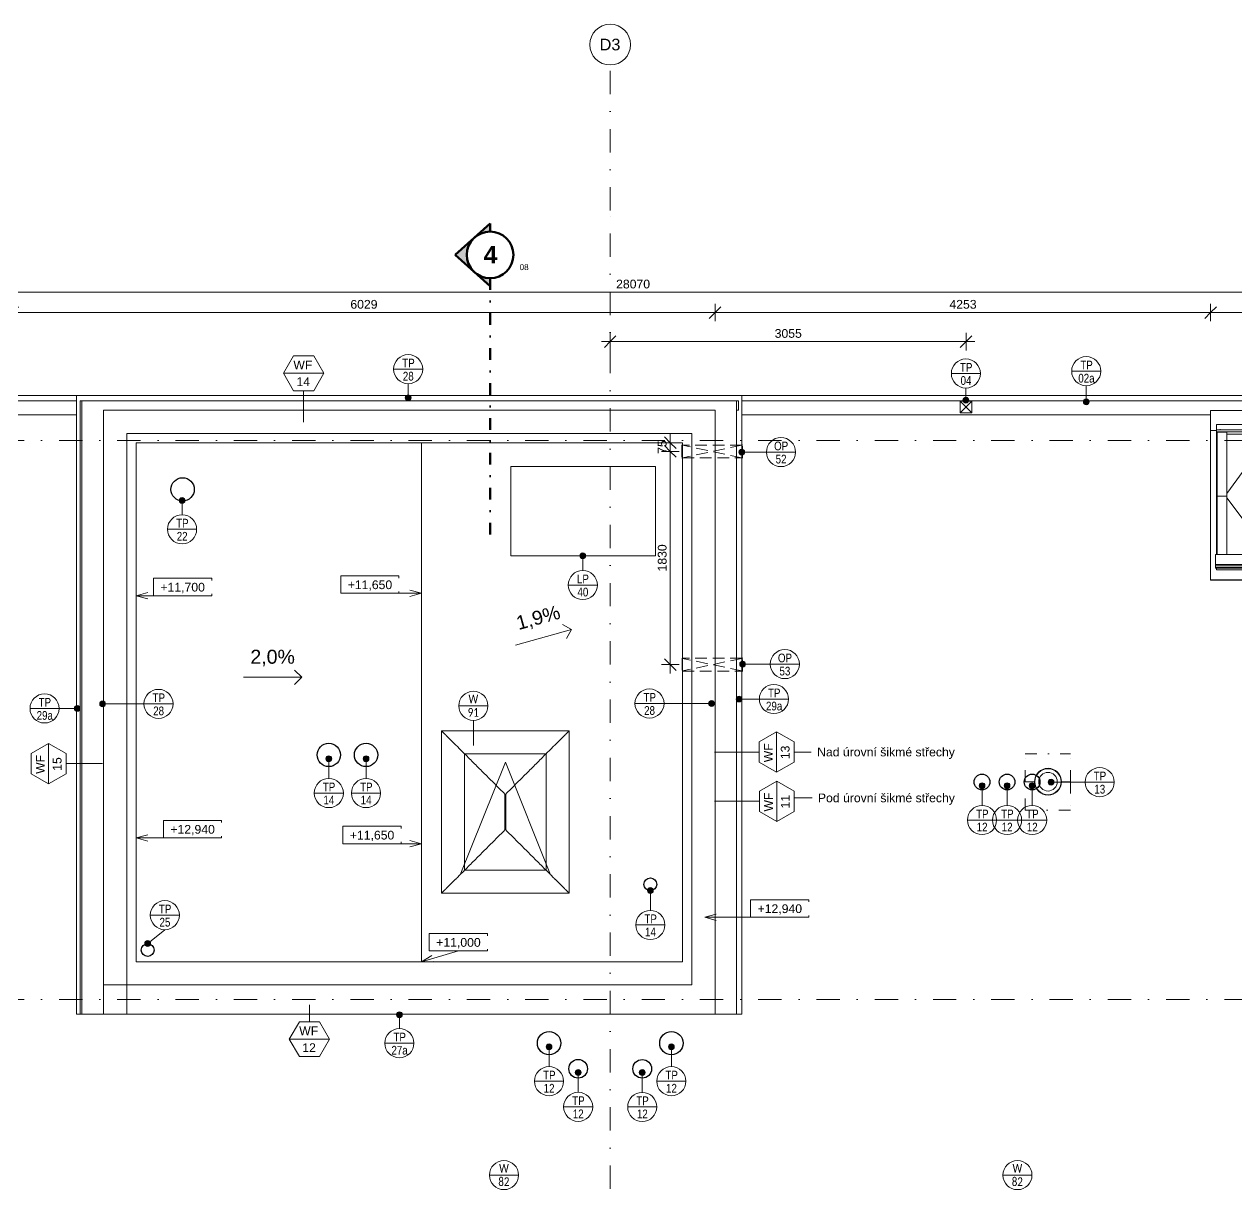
# Model space of a CAD drawing. Header units: millimetres. Extents: x -8084 to 32272, y -1655 to 72403.
# Drawn here: x 3219 to 13618, y 62397 to 72403 of the extents above; entities that cross this region are included whole.
import ezdxf

# ---------------------------------------------------------------- set-up
doc = ezdxf.new("R2010")
doc.units = ezdxf.units.MM
for name, pattern in [('HA_Dash_3mm-S1mm', [150, 100, -50]), ('HA_DashDot_10mm-S3mm', [500, 200, -150, 0, -150]), ('HA_DashDot_6mm-S2mm', [300, 100, -100, 0, -100])]:
    doc.linetypes.add(name, pattern=pattern)
for name, color, linetype, lineweight in [('A-____-____-DIMS', 9, 'Continuous', 5), ('A-____-____-DIMS-50', 9, 'Continuous', 5), ('A-DETL-____-CNTR', 9, 'HA_DashDot_6mm-S2mm', 9), ('A-DETL-____-OTLN', 9, 'Continuous', 25), ('A-GENM-____-HDLN', 9, 'HA_Dash_3mm-S1mm', 9), ('A-GENM-____-IDEN', 9, 'Continuous', 9), ('A-GENM-____-MCUT', 9, 'HA_Dash_3mm-S1mm', 25), ('A-GENM-____-OTLN', 9, 'Continuous', 9), ('A-GLAZ-____-IDEN', 9, 'Continuous', 9), ('A-GLAZ-____-OTLN', 9, 'Continuous', 5), ('A-ROOF-____-OTLN', 9, 'Continuous', 9), ('A-WALL-____-IDEN', 9, 'Continuous', 9), ('A-WALL-____-OTLN', 9, 'Continuous', 9), ('G-____-____-DIMS', 9, 'Continuous', 5), ('G-____-____-SYMB', 9, 'Continuous', 5), ('G-____-____-TEXT', 9, 'Continuous', 5), ('I-WALL-____-OTLN', 9, 'Continuous', 9), ('M-HVAC-DUCT-OTLN', 9, 'Continuous', 9), ('S-GRID-____-IDEN', 9, 'Continuous', 9), ('S-GRID-____-OTLN', 9, 'Continuous', 5)]:
    doc.layers.add(name, color=color, linetype=linetype, lineweight=lineweight)
doc.styles.add('Arial', font='arial.ttf', dxfattribs={"height": 100})
doc.styles.add('Arial_1', font='arial.ttf', dxfattribs={"height": 75})
doc.styles.add('Arial_2', font='arial.ttf', dxfattribs={"width": 0.8, "height": 75})
doc.styles.add('Arial_3', font='arial.ttf', dxfattribs={"height": 50})
doc.styles.add('Arial_4', font='arial.ttf', dxfattribs={"height": 120})
doc.styles.add('Arial_5', font='arial.ttf', dxfattribs={"height": 1.5})
doc.styles.add('Arial_B', font='arialbd.ttf', dxfattribs={"height": 150})
doc.styles.add('Calibri', font='calibri.ttf', dxfattribs={"width": 0.8, "height": 75})
doc.dimstyles.new('Inner_Dimensions', dxfattribs={"dimscale": 304.8, "dimtxt": 76.519455, "dimasz": 0.328084, "dimexe": 0.246063, "dimexo": 0.0625, "dimgap": 0.032808, "dimtad": 1, "dimdec": 0, "dimzin": 0, "dimdsep": 46, "dimtxsty": 'Arial_1', "dimblk1": 'OBLIQUE', "dimblk2": 'OBLIQUE', "dimsah": 1, "dimcen": 0.09, "dimdle": 0.246063, "dimazin": 0, "dimtfac": 1, "dimtdec": 4, "dimtix": 1, "dimtmove": 0, "dimatfit": 3, "dimfxl": 0.246063, "dimfxlon": 1, "dimtvp": 1, "dimtolj": 1, "dimtzin": 0, "dimlwd": 9, "dimlwe": 9, "dimarcsym": 2})
doc.dimstyles.new('Inner_Dimensions_1', dxfattribs={"dimscale": 304.8, "dimtxt": 76.519455, "dimasz": 0.328084, "dimexe": 0.246063, "dimexo": 0.0625, "dimgap": 0.032808, "dimtad": 1, "dimdec": 0, "dimzin": 0, "dimdsep": 46, "dimtxsty": 'Arial_1', "dimblk1": 'OBLIQUE', "dimblk2": 'OBLIQUE', "dimsah": 1, "dimcen": 0.09, "dimdle": 0.246063, "dimazin": 0, "dimtfac": 1, "dimtdec": 4, "dimtix": 1, "dimtmove": 2, "dimatfit": 3, "dimfxl": 0.246063, "dimfxlon": 1, "dimtvp": 1, "dimtolj": 1, "dimtzin": 0, "dimlwd": 9, "dimlwe": 9, "dimarcsym": 2})

# ---------------------------------------------------------------- blocks, each defined once
blk = doc.blocks.new('Roof-Windows_VELUX_CXP_ISD-1 - CXP size 900x1200 _090120_-1750642-DPS_STŘECHA-D')
at = {"layer": 'A-GLAZ-____-OTLN'}
for p, q in [((-697, 547), (697, 547)), ((-697, -547), (-697, 547)), ((-669, 519), (-697, 547)), ((669, 519), (697, 547)), ((697, 547), (697, -547)), ((-577, 427), (-654, 504)), ((577, 427), (654, 504)), ((-540, 390), (-564, 414)), ((-500, 350), (-500, -350)), ((442, 350), (-500, 350)), ((-500, 350), (-500, -350)), ((442, 350), (-500, 350)), ((538, 388), (-429, 0)), ((500, 350), (443, 350)), ((500, 350), (443, 350)), ((500, -350), (500, 350)), ((500, -350), (500, 350)), ((540, 390), (564, 414)), ((-153, -3), (-153, 3)), ((-153, 3), (153, 3)), ((153, 3), (153, -3)), ((-429, 0), (538, -388)), ((153, -3), (-153, -3)), ((-564, -414), (-540, -390)), ((-500, -350), (442, -350)), ((-500, -350), (442, -350)), ((443, -350), (500, -350)), ((443, -350), (500, -350)), ((540, -390), (564, -414)), ((-697, -547), (-669, -519)), ((-654, -504), (-577, -427)), ((577, -427), (654, -504)), ((669, -519), (697, -547)), ((697, -547), (-697, -547))]:
    blk.add_line(p, q, dxfattribs=at)
for points, knots in [([(-654, 504), (-656, 506), (-658, 508), (-661, 511), (-663, 513), (-665, 514), (-666, 516), (-668, 518), (-669, 519), (-669, 519)], [0, 0, 0, 0, 0.25, 0.375, 0.5, 0.5625, 0.625, 0.75, 1, 1, 1, 1]), ([(654, 504), (656, 506), (658, 508), (661, 511), (663, 513), (664, 514), (666, 516), (668, 518), (669, 519), (669, 519)], [0, 0, 0, 0, 0.25, 0.375, 0.5, 0.5625, 0.625, 0.75, 1, 1, 1, 1]), ([(500, 350), (505, 355), (515, 366), (528, 378), (535, 385), (538, 388)], [0, 0, 0, 0, 0.3333333, 0.6666667, 0.9231467, 0.9231467, 0.9231467, 0.9231467]), ([(500, -350), (505, -355), (516, -365), (528, -378), (535, -385), (538, -388)], [0, 0, 0, 0, 0.3333333, 0.6666667, 0.9231467, 0.9231467, 0.9231467, 0.9231467]), ([(-669, -519), (-669, -519), (-668, -518), (-665, -515), (-664, -514), (-663, -512), (-661, -511), (-658, -508), (-656, -506), (-654, -504)], [-1, -1, -1, -1, -0.75, -0.625, -0.5, -0.4375, -0.375, -0.25, 0, 0, 0, 0]), ([(654, -504), (656, -506), (658, -508), (661, -511), (663, -513), (664, -514), (666, -516), (668, -518), (669, -519), (669, -519)], [0, 0, 0, 0, 0.25, 0.375, 0.5, 0.5625, 0.625, 0.75, 1, 1, 1, 1])]:
    blk.add_open_spline(points, degree=3, knots=knots, dxfattribs=at)
for points in [[(-564, 414), (-565, 415), (-567, 417), (-570, 420), (-573, 423), (-576, 426), (-577, 427)], [(564, 414), (565, 415), (567, 417), (570, 420), (573, 423), (576, 426), (577, 427)], [(-500, 350), (-505, 355), (-516, 365), (-529, 379), (-537, 387), (-540, 390)], [(-153, 3), (-182, 32), (-242, 92), (-329, 179), (-415, 265), (-472, 322), (-500, 350)], [(153, 3), (182, 32), (242, 92), (329, 179), (415, 265), (472, 322), (500, 350)], [(538, 388), (539, 389), (540, 390), (540, 390)], [(-500, -350), (-472, -322), (-415, -265), (-329, -179), (-242, -92), (-182, -32), (-153, -3)], [(153, -3), (182, -32), (242, -92), (329, -179), (415, -265), (472, -322), (500, -350)], [(-577, -427), (-576, -426), (-573, -423), (-570, -420), (-567, -417), (-565, -415), (-564, -414)], [(-540, -390), (-537, -387), (-529, -379), (-515, -366), (-505, -355), (-500, -350)], [(538, -388), (539, -389), (540, -390), (540, -390)], [(564, -414), (565, -415), (567, -417), (570, -420), (573, -423), (576, -426), (577, -427)]]:
    blk.add_open_spline(points, degree=3, dxfattribs=at)
blk = doc.blocks.new('KOMIN OBJEKT D - KOMIN OBJEKT D-1642300-DPS_STŘECHA-D')
at = {"layer": 'A-GENM-____-OTLN'}
for radius, start, end in [(115, 0, 180), (112, 0, 180), (80, 0, 180), (115, 180, 0), (112, 180, 0), (80, 180, 0)]:
    blk.add_arc((12006, 65900), radius, start, end, dxfattribs=at)
blk = doc.blocks.new('Roof-Windows_VELUX_GLL_1061 - PK08-1755341-DPS_STŘECHA-D')
at = {"layer": 'A-GLAZ-____-OTLN'}
for p, q in [((17776, 69087), (17776, 68916)), ((18818, 69087), (17776, 69087)), ((18818, 68916), (18818, 69087)), ((18768, 68966), (17826, 68966)), ((17826, 68965), (17826, 68966)), ((17826, 68927), (17826, 68965)), ((18768, 68966), (18768, 68965)), ((18768, 68965), (18768, 68927)), ((17776, 68916), (17776, 67632)), ((17826, 68916), (17776, 68916)), ((17776, 68916), (17826, 68916)), ((17826, 68920), (17826, 68927)), ((17826, 68905), (17826, 68920)), ((17826, 68920), (18768, 68920)), ((17826, 68897), (17826, 68905)), ((17826, 68905), (18768, 68905)), ((17826, 68883), (17826, 68897)), ((17826, 68883), (17833, 68883)), ((17826, 67851), (17826, 68883)), ((17833, 68902), (17916, 68902)), ((17833, 68351), (17833, 68902)), ((17859, 68920), (17859, 68927)), ((17916, 68351), (17916, 68902)), ((17916, 68883), (18679, 68883)), ((18286, 68883), (17916, 68375)), ((18309, 68883), (18679, 68375)), ((18679, 68902), (18762, 68902)), ((18679, 68902), (18679, 68351)), ((18735, 68920), (18735, 68927)), ((18762, 68902), (18762, 68351)), ((18762, 68883), (18768, 68883)), ((18768, 68920), (18768, 68927)), ((18768, 68920), (18768, 68905)), ((18818, 68916), (18768, 68916)), ((18768, 68916), (18818, 68916)), ((18768, 68905), (18768, 68897)), ((18768, 68897), (18768, 68883)), ((18768, 67851), (18768, 68883)), ((18818, 67632), (18818, 68916)), ((17916, 68351), (17833, 68351)), ((17833, 68351), (17916, 68351)), ((17833, 68351), (17833, 67851)), ((17916, 67851), (17916, 68351)), ((17916, 68337), (18279, 67851)), ((18679, 68337), (18315, 67851)), ((18762, 68351), (18679, 68351)), ((18679, 68351), (18762, 68351)), ((18679, 68351), (18679, 67851)), ((18762, 67851), (18762, 68351)), ((17818, 67851), (18776, 67851)), ((17818, 67851), (17818, 67765)), ((18776, 67765), (18776, 67851)), ((17818, 67765), (18776, 67765)), ((17818, 67752), (17818, 67765)), ((17818, 67740), (17818, 67752)), ((17818, 67752), (18776, 67752)), ((17818, 67733), (17818, 67740)), ((17818, 67740), (18776, 67740)), ((17818, 67733), (18776, 67733)), ((17826, 67718), (17826, 67733)), ((18768, 67718), (17826, 67718)), ((18768, 67733), (18768, 67718)), ((18776, 67765), (18776, 67752)), ((18776, 67752), (18776, 67740)), ((18776, 67740), (18776, 67733)), ((17776, 67632), (18818, 67632)), ((17776, 67629), (17776, 67632)), ((18818, 67629), (17776, 67629)), ((18818, 67629), (18818, 67632))]:
    blk.add_line(p, q, dxfattribs=at)
blk = doc.blocks.new('HA_GM_Generic Box - VRV Jednotka-1758930-DPS_STŘECHA-D')
at = {"layer": 'A-GENM-____-OTLN'}
for p, q in [((0, 0), (0, -765)), ((1240, 0), (0, 0)), ((1240, -765), (1240, 0)), ((0, -765), (1240, -765))]:
    blk.add_line(p, q, dxfattribs=at)
blk = doc.blocks.new('HA_GM_Opening_Circle_WallBased - Default-2009216-DPS_STŘECHA-D')
at = {"layer": 'A-GENM-____-HDLN'}
for p, q in [((70, 470), (70, -40)), ((179, 470), (71, -40)), ((71, 470), (179, -40)), ((180, -40), (180, 470))]:
    blk.add_line(p, q, dxfattribs=at)
at = {"layer": 'A-GENM-____-MCUT'}
for p, q in [((180, 475), (70, 475)), ((70, 475), (70, 470)), ((70, 475), (71, 470)), ((180, 475), (179, 470)), ((180, 470), (180, 475)), ((70, -40), (70, -43)), ((71, -40), (70, -43)), ((70, -43), (180, -43)), ((179, -40), (180, -43)), ((180, -43), (180, -40))]:
    blk.add_line(p, q, dxfattribs=at)
blk = doc.blocks.new('HA_GM_Opening_Circle_WallBased - Default-2009170-DPS_STŘECHA-D')
at = {"layer": 'A-GENM-____-HDLN'}
for p, q in [((70, 470), (70, -40)), ((179, 470), (71, -40)), ((71, 470), (179, -40)), ((180, -40), (180, 470))]:
    blk.add_line(p, q, dxfattribs=at)
at = {"layer": 'A-GENM-____-MCUT'}
for p, q in [((180, 474), (70, 474)), ((70, 474), (70, 470)), ((70, 474), (71, 470)), ((180, 474), (179, 470)), ((180, 470), (180, 474)), ((70, -40), (70, -46)), ((71, -40), (70, -46)), ((70, -46), (180, -46)), ((179, -40), (180, -46)), ((180, -46), (180, -40))]:
    blk.add_line(p, q, dxfattribs=at)
blk = doc.blocks.new('Grid - Radius 3_5mm-353793-DPS_STŘECHA-D')
at = {"layer": 'S-GRID-____-IDEN'}
blk.add_circle((0, 0), 3.5, dxfattribs=at)
blk = doc.blocks.new('HA_TAG_WD - Type Mark-1512533-DPS_STŘECHA-D')
at = {"layer": 'A-GLAZ-____-IDEN'}
blk.add_line((-2.5, 0), (2.5, 0), dxfattribs=at)
blk.add_circle((0, 0), 2.5, dxfattribs=at)
blk = doc.blocks.new('DIMBLOCK7-DPS_STŘECHA-D')
at = {"layer": 'A-____-____-DIMS-50', "lineweight": 9}
for p, q in [((3119, 70003), (3119, 69853)), ((3119, 69928), (3119, 70003)), ((9148, 69853), (9148, 70003)), ((3119, 69928), (3069, 69878)), ((3119, 69928), (3169, 69978)), ((3119, 69928), (9148, 69928)), ((9148, 69928), (9098, 69878)), ((9148, 69928), (9198, 69978)), ((9148, 69928), (9148, 69853))]:
    blk.add_line(p, q, dxfattribs=at)
at = {"layer": 'A-____-____-DIMS-50', "color": 0, "lineweight": 9, "insert": (6018, 70036), "char_height": 75, "width": 276.88, "attachment_point": 1, "line_spacing_factor": 0.941778, "style": 'Arial_1'}
blk.add_mtext('6029', dxfattribs=at)
blk = doc.blocks.new('_Oblique')
at = {"color": 0, "linetype": 'ByBlock', "lineweight": -2}
blk.add_line((-0.5, -0.5), (0.5, 0.5), dxfattribs=at)
blk = doc.blocks.new('DIMBLOCK8-DPS_STŘECHA-D')
at = {"layer": 'A-____-____-DIMS-50', "lineweight": 9}
for p, q in [((9148, 69853), (9148, 70003)), ((13401, 70003), (13401, 69853)), ((13401, 69928), (13401, 70003)), ((9148, 69928), (9098, 69878)), ((9148, 69928), (9198, 69978)), ((9148, 69928), (13401, 69928)), ((9148, 69928), (9148, 69853)), ((13401, 69928), (13351, 69878)), ((13401, 69928), (13451, 69978))]:
    blk.add_line(p, q, dxfattribs=at)
at = {"layer": 'A-____-____-DIMS-50', "color": 0, "lineweight": 9, "insert": (11160, 70036), "char_height": 75, "width": 276.88, "attachment_point": 1, "line_spacing_factor": 0.941778, "style": 'Arial_1'}
blk.add_mtext('4253', dxfattribs=at)
blk = doc.blocks.new('DIMBLOCK9-DPS_STŘECHA-D')
at = {"layer": 'A-____-____-DIMS-50', "lineweight": 9}
for p, q in [((13401, 70003), (13401, 69853)), ((13401, 69928), (13401, 70003)), ((14443, 70003), (14443, 69853)), ((14443, 69928), (14443, 70003)), ((13401, 69928), (13351, 69878)), ((13401, 69928), (13451, 69978)), ((13401, 69928), (14443, 69928)), ((14443, 69928), (14393, 69878)), ((14443, 69928), (14493, 69978))]:
    blk.add_line(p, q, dxfattribs=at)
at = {"layer": 'A-____-____-DIMS-50', "color": 0, "lineweight": 9, "insert": (13807, 70036), "char_height": 75, "width": 276.88, "attachment_point": 1, "line_spacing_factor": 0.941778, "style": 'Arial_1'}
blk.add_mtext('1042', dxfattribs=at)
blk = doc.blocks.new('HA_TAG_GM_Products - Generic-588599-DPS_STŘECHA-D')
at = {"layer": 'A-GENM-____-IDEN'}
blk.add_line((-2.5, 0), (2.5, 0), dxfattribs=at)
blk.add_circle((0, 0), 2.5, dxfattribs=at)
blk = doc.blocks.new('Section - With Sheet Number-366786-DPS_STŘECHA-D')
at = {"layer": 'G-____-____-SYMB'}
h = blk.add_hatch(color=256, dxfattribs=at)
edge = h.paths.add_edge_path()
edge.add_line((1.37, 0), (0, 0))
edge.add_arc((-4, 0), 4, 0, 180)
edge.add_line((-8, 0), (-9.37, 0))
edge.add_line((-9.37, 0), (-4, 6))
edge.add_line((-4, 6), (1.37, 0))
at = {"layer": 'G-____-____-SYMB', "lineweight": 100}
for p, q in [((-4, 6), (-9.37, 0)), ((1.37, 0), (-4, 6)), ((-9.37, 0), (-8, 0)), ((0, 0), (1.37, 0))]:
    blk.add_line(p, q, dxfattribs=at)
blk.add_circle((-4, 0), 4, dxfattribs=at)
blk.add_arc((-4, 0), 4, 0, 180, dxfattribs=at)
blk = doc.blocks.new('DIMBLOCK61-DPS_STŘECHA-D')
at = {"layer": 'A-____-____-DIMS-50', "lineweight": 9}
for p, q in [((-5862, 70102), (22358, 70102)), ((-5787, 70102), (-5837, 70052)), ((-5787, 70027), (-5787, 70177)), ((-5787, 70102), (-5737, 70152)), ((-5787, 70102), (-5787, 70027)), ((22283, 70102), (22233, 70052)), ((22283, 70027), (22283, 70177)), ((22283, 70102), (22333, 70152)), ((22283, 70102), (22283, 70027))]:
    blk.add_line(p, q, dxfattribs=at)
at = {"layer": 'A-____-____-DIMS-50', "color": 0, "lineweight": 9, "insert": (8299, 70210), "char_height": 75, "width": 346.1, "attachment_point": 1, "line_spacing_factor": 0.941778, "style": 'Arial_1'}
blk.add_mtext('28070', dxfattribs=at)
blk = doc.blocks.new('Spot Elevations - Generic-448778-DPS_STŘECHA-D')
at = {"layer": 'G-____-____-DIMS', "lineweight": 9}
for p, q in [((-5, 0), (-5, 3)), ((-5, 3), (5, 3)), ((5, 3), (5, 0)), ((5, 0), (-5, 0))]:
    blk.add_line(p, q, dxfattribs=at)
blk = doc.blocks.new('HA_TAG_WA_Partitions - Wall Finish_Exterior-1987716-DPS_STŘECHA-D')
at = {"layer": 'A-WALL-____-IDEN'}
for p, q in [((-1.73, 3), (-3.46, 0)), ((1.73, 3), (-1.73, 3)), ((3.46, 0), (1.73, 3)), ((-3.46, 0), (3.46, 0)), ((-3.46, 0), (-1.73, -3)), ((1.73, -3), (3.46, 0)), ((-1.73, -3), (1.73, -3))]:
    blk.add_line(p, q, dxfattribs=at)
at = {"layer": 'A-WALL-____-IDEN', "lineweight": 5, "insert": (-1.76, 2.18), "char_height": 1.5, "width": 4.1688, "attachment_point": 1, "style": 'Arial_5'}
blk.add_mtext('WF', dxfattribs=at)
blk = doc.blocks.new('DIMBLOCK64-DPS_STŘECHA-D')
at = {"layer": 'A-____-____-DIMS-50', "lineweight": 9}
for p, q in [((8173, 69678), (11378, 69678)), ((8248, 69678), (8198, 69628)), ((8248, 69753), (8248, 69603)), ((8248, 69678), (8248, 69753)), ((8248, 69678), (8298, 69728)), ((11303, 69678), (11253, 69628)), ((11303, 69603), (11303, 69753)), ((11303, 69678), (11353, 69728)), ((11303, 69678), (11303, 69603))]:
    blk.add_line(p, q, dxfattribs=at)
at = {"layer": 'A-____-____-DIMS-50', "color": 0, "lineweight": 9, "insert": (9660, 69786), "char_height": 75, "width": 276.88, "attachment_point": 1, "line_spacing_factor": 0.941778, "style": 'Arial_1'}
blk.add_mtext('3055', dxfattribs=at)
blk = doc.blocks.new('DIMBLOCK68-DPS_STŘECHA-D')
at = {"layer": 'A-____-____-DIMS-50', "lineweight": 9}
for p, q in [((8764, 68810), (8714, 68860)), ((8764, 68885), (8764, 68735)), ((8839, 68810), (8689, 68810)), ((8764, 68735), (8714, 68785)), ((8764, 68810), (8814, 68760)), ((8764, 68810), (8839, 68810)), ((8839, 68735), (8689, 68735)), ((8764, 68735), (8814, 68685)), ((8764, 68735), (8839, 68735))]:
    blk.add_line(p, q, dxfattribs=at)
at = {"layer": 'A-____-____-DIMS-50', "color": 0, "lineweight": 9, "insert": (8657, 68715), "char_height": 75, "width": 138.44, "attachment_point": 1, "rotation": 90, "line_spacing_factor": 0.941778, "style": 'Arial_1'}
blk.add_mtext('75', dxfattribs=at)
blk = doc.blocks.new('DIMBLOCK69-DPS_STŘECHA-D')
at = {"layer": 'A-____-____-DIMS-50', "lineweight": 9}
for p, q in [((8764, 68735), (8714, 68785)), ((8839, 68735), (8689, 68735)), ((8764, 68735), (8764, 66830)), ((8764, 68735), (8814, 68685)), ((8764, 68735), (8839, 68735)), ((8839, 66905), (8689, 66905)), ((8764, 66905), (8714, 66955)), ((8764, 66905), (8814, 66855)), ((8764, 66905), (8839, 66905))]:
    blk.add_line(p, q, dxfattribs=at)
at = {"layer": 'A-____-____-DIMS-50', "color": 0, "lineweight": 9, "insert": (8657, 67705), "char_height": 75, "width": 276.88, "attachment_point": 1, "rotation": 90, "line_spacing_factor": 0.941778, "style": 'Arial_1'}
blk.add_mtext('1830', dxfattribs=at)

msp = doc.modelspace()

# ---------------------------------------------------------------- hatches: boundary and pattern name
at = {"layer": 'A-GENM-____-IDEN'}
h = msp.add_hatch(color=256, dxfattribs=at)
edge = h.paths.add_edge_path()
edge.add_arc((6514.4, 69196.8), 25, 0, 360)
h = msp.add_hatch(color=256, dxfattribs=at)
edge = h.paths.add_edge_path()
edge.add_arc((11301.4, 69175.4), 25, 0, 360)
h = msp.add_hatch(color=256, dxfattribs=at)
edge = h.paths.add_edge_path()
edge.add_arc((12334.3, 69161.4), 25, 0, 360)
h = msp.add_hatch(color=256, dxfattribs=at)
edge = h.paths.add_edge_path()
edge.add_arc((9377.2, 68729.9), 25, 0, 360)
h = msp.add_hatch(color=256, dxfattribs=at)
edge = h.paths.add_edge_path()
edge.add_arc((4573.6, 68313.6), 25, 0, 360)
h = msp.add_hatch(color=256, dxfattribs=at)
edge = h.paths.add_edge_path()
edge.add_arc((8013, 67839.9), 25, 0, 360)
h = msp.add_hatch(color=256, dxfattribs=at)
edge = h.paths.add_edge_path()
edge.add_arc((9385.1, 66909.9), 25, 0, 360)
h = msp.add_hatch(color=256, dxfattribs=at)
edge = h.paths.add_edge_path()
edge.add_arc((3673.6, 66529.3), 25, 0, 360)
h = msp.add_hatch(color=256, dxfattribs=at)
edge = h.paths.add_edge_path()
edge.add_arc((3891.5, 66567.9), 25, 0, 360)
h = msp.add_hatch(color=256, dxfattribs=at)
edge = h.paths.add_edge_path()
edge.add_arc((9118.1, 66571.5), 25, 0, 360)
h = msp.add_hatch(color=256, dxfattribs=at)
edge = h.paths.add_edge_path()
edge.add_arc((9354.7, 66609.7), 25, 0, 360)
h = msp.add_hatch(color=256, dxfattribs=at)
edge = h.paths.add_edge_path()
edge.add_arc((5832.7, 66097.6), 25, 0, 360)
h = msp.add_hatch(color=256, dxfattribs=at)
edge = h.paths.add_edge_path()
edge.add_arc((6152.7, 66097.6), 25, 0, 360)
h = msp.add_hatch(color=256, dxfattribs=at)
edge = h.paths.add_edge_path()
edge.add_arc((11439.8, 65865.9), 25, 0, 360)
h = msp.add_hatch(color=256, dxfattribs=at)
edge = h.paths.add_edge_path()
edge.add_arc((11654.8, 65865.9), 25, 0, 360)
h = msp.add_hatch(color=256, dxfattribs=at)
edge = h.paths.add_edge_path()
edge.add_arc((11869.8, 65865.9), 25, 0, 360)
h = msp.add_hatch(color=256, dxfattribs=at)
edge = h.paths.add_edge_path()
edge.add_arc((12032.1, 65896.4), 25, 0, 360)
h = msp.add_hatch(color=256, dxfattribs=at)
edge = h.paths.add_edge_path()
edge.add_arc((8593, 64965.4), 25, 0, 360)
h = msp.add_hatch(color=256, dxfattribs=at)
edge = h.paths.add_edge_path()
edge.add_arc((4278.3, 64511.2), 25, 0, 360)
h = msp.add_hatch(color=256, dxfattribs=at)
edge = h.paths.add_edge_path()
edge.add_arc((6438.9, 63899.8), 25, 0, 360)
h = msp.add_hatch(color=256, dxfattribs=at)
edge = h.paths.add_edge_path()
edge.add_arc((7723.2, 63623.8), 25, 0, 360)
h = msp.add_hatch(color=256, dxfattribs=at)
edge = h.paths.add_edge_path()
edge.add_arc((8773.2, 63623.8), 25, 0, 360)
h = msp.add_hatch(color=256, dxfattribs=at)
edge = h.paths.add_edge_path()
edge.add_arc((7973.2, 63403.8), 25, 0, 360)
h = msp.add_hatch(color=256, dxfattribs=at)
edge = h.paths.add_edge_path()
edge.add_arc((8523.2, 63403), 25, 0, 360)

# ---------------------------------------------------------------- linework, layer by layer
at = {"layer": 'A-DETL-____-CNTR'}
for p, q in [((11810.7, 65899.9), (11810.7, 66139.9)), ((11810.7, 66139.9), (12198.2, 66139.9)), ((12198.2, 65899.9), (12198.2, 66139.9)), ((11890.7, 65899.9), (11810.7, 65899.9)), ((11810.7, 65654.9), (11810.7, 65899.9)), ((12118.2, 65899.9), (12198.2, 65899.9)), ((12198.2, 65899.9), (12198.2, 65654.9)), ((12198.2, 65654.9), (11810.7, 65654.9))]:
    msp.add_line(p, q, dxfattribs=at)
at = {"layer": 'A-DETL-____-OTLN'}
for centre, radius in [((4578.3, 68409.9), 100), ((5832.7, 66129.5), 100), ((6152.7, 66129.5), 100), ((11439.8, 65897.8), 67.5), ((11654.8, 65897.8), 67.5), ((11869.8, 65897.8), 67.5), ((8593.2, 65018.9), 55), ((4278.3, 64454.9), 55), ((7723.2, 63655.7), 100), ((8773.2, 63655.7), 100), ((7973.2, 63435.7), 80), ((8523.2, 63434.9), 80)]:
    msp.add_circle(centre, radius, dxfattribs=at)
at = {"layer": 'A-GENM-____-IDEN'}
for p, q in [((6514.4, 69196.8), (6514.4, 69316.6)), ((11301.4, 69175.4), (11301.4, 69279.6)), ((12334.3, 69161.4), (12334.3, 69299.5)), ((9377.2, 68729.9), (9589, 68729.9)), ((4573.6, 68313.6), (4573.6, 68191.9)), ((8013, 67839.9), (8013, 67713.3)), ((9385.1, 66909.9), (9622, 66909.9)), ((3891.5, 66567.9), (4246.4, 66567.9)), ((9118.1, 66571.5), (8710.2, 66571.5)), ((9354.7, 66609.7), (9528.5, 66609.7)), ((3673.6, 66529.3), (3518.3, 66529.3)), ((5832.7, 66097.6), (5832.7, 65927.5)), ((6152.7, 66097.6), (6152.7, 65927.5)), ((11439.8, 65865.9), (11439.8, 65695.8)), ((11654.8, 65865.9), (11654.8, 65695.8)), ((11869.8, 65865.9), (11869.8, 65695.8)), ((12032.1, 65896.4), (12324.5, 65896.4)), ((8593, 64965.4), (8593, 64795.3)), ((4278.3, 64511.2), (4425.6, 64629.2)), ((6438.9, 63899.8), (6438.9, 63780)), ((7723.2, 63623.8), (7723.2, 63453.7)), ((8773.2, 63623.8), (8773.2, 63453.7)), ((7973.2, 63403.8), (7973.2, 63233.7)), ((8523.2, 63403), (8523.2, 63232.9))]:
    msp.add_line(p, q, dxfattribs=at)
for centre in [(6514.4, 69196.8), (11301.4, 69175.4), (12334.3, 69161.4), (9377.2, 68729.9), (4573.6, 68313.6), (8013, 67839.9), (9385.1, 66909.9), (3673.6, 66529.3), (3891.5, 66567.9), (9118.1, 66571.5), (9354.7, 66609.7), (5832.7, 66097.6), (6152.7, 66097.6), (11439.8, 65865.9), (11654.8, 65865.9), (11869.8, 65865.9), (12032.1, 65896.4), (8593, 64965.4), (4278.3, 64511.2), (6438.9, 63899.8), (7723.2, 63623.8), (8773.2, 63623.8), (7973.2, 63403.8), (8523.2, 63403)]:
    msp.add_circle(centre, 25, dxfattribs=at)
at = {"layer": 'A-GLAZ-____-IDEN'}
msp.add_line((7073.9, 66211.3), (7073.9, 66424.6), dxfattribs=at)
at = {"layer": 'A-ROOF-____-OTLN'}
for p, q in [((3668.3, 69049.9), (3119.2, 69049.9)), ((13401.3, 69049.9), (9378.5, 69049.9)), ((6628.2, 68809.9), (6628.2, 64354.9)), ((4098.3, 63904.9), (3898.3, 63904.9))]:
    msp.add_line(p, q, dxfattribs=at)
at = {"layer": 'A-WALL-____-IDEN'}
for p, q in [((5616.8, 68985.7), (5616.8, 69256.7)), ((9144, 66154.9), (9527, 66154.9)), ((3891.5, 66055.3), (3578.2, 66055.3)), ((9144, 65731.9), (9528.5, 65731.9)), ((5666.9, 63983.7), (5666.9, 63839.9))]:
    msp.add_line(p, q, dxfattribs=at)
at = {"layer": 'A-WALL-____-OTLN'}
for p, q in [((-5741.8, 69214.9), (22238.2, 69214.9)), ((3668.3, 69169.9), (1223.2, 69169.9)), ((3668.3, 63904.9), (3668.3, 69214.9)), ((3698.3, 63904.9), (3698.3, 69169.9)), ((3698.3, 69169.9), (9348.5, 69169.9)), ((3713.3, 69169.9), (3713.3, 63904.9)), ((9333.5, 63904.9), (9333.5, 69169.9)), ((9348.5, 69089.9), (9348.5, 69169.9)), ((9378.5, 69214.9), (9378.5, 63904.9)), ((15297.3, 69169.9), (9378.5, 69169.9)), ((3898.3, 69089.9), (9148.5, 69089.9)), ((3898.3, 69089.9), (3898.3, 63904.9)), ((9148.5, 69089.9), (9148.5, 63904.9)), ((9348.5, 69089.9), (9333.5, 69089.9)), ((8948.5, 68889.9), (4098.3, 68889.9)), ((4098.3, 68889.9), (4098.3, 64154.9)), ((8948.5, 64154.9), (8948.5, 68889.9)), ((8868.5, 68809.9), (4178.3, 68809.9)), ((4178.3, 68809.9), (4178.3, 64354.9)), ((8868.5, 64354.9), (8868.5, 68809.9)), ((4178.3, 64354.9), (8868.5, 64354.9)), ((8948.5, 64154.9), (3898.3, 64154.9)), ((3668.3, 63904.9), (3898.3, 63904.9)), ((9378.5, 63904.9), (8948.5, 63904.9))]:
    msp.add_line(p, q, dxfattribs=at)
at = {"layer": 'G-____-____-DIMS', "lineweight": 9}
for p, q in [((4178.3, 67496.7), (4278.3, 67523.5)), ((4178.3, 67496.7), (4278.3, 67469.9)), ((4178.3, 67496.7), (4577.9, 67496.7)), ((6628.2, 67517.4), (6185.4, 67517.4)), ((6628.2, 67517.4), (6528.2, 67544.2)), ((6628.2, 67517.4), (6528.2, 67490.6)), ((4178.3, 65417.8), (4278.3, 65444.6)), ((4178.3, 65417.8), (4278.3, 65391)), ((4178.3, 65417.8), (4663.3, 65417.8)), ((6628.2, 65367.9), (6203.6, 65367.9)), ((6628.2, 65367.9), (6528.2, 65394.7)), ((6628.2, 65367.9), (6528.2, 65341.1)), ((9059.1, 64736.5), (9159.1, 64763.3)), ((9059.1, 64736.5), (9159.1, 64709.7)), ((9059.1, 64736.5), (9703.7, 64736.5)), ((6628.2, 64354.9), (6945.2, 64447.1)), ((6628.2, 64354.9), (6716.7, 64408.6)), ((6628.2, 64354.9), (6731.7, 64357.1))]:
    msp.add_line(p, q, dxfattribs=at)
at = {"layer": 'G-____-____-DIMS'}
for p, q in [((5100.1, 66796.5), (5600.1, 66796.5)), ((5600.1, 66796.5), (5537.6, 66734))]:
    msp.add_line(p, q, dxfattribs=at)
at = {"layer": 'G-____-____-SYMB', "linetype": 'HA_DashDot_6mm-S2mm', "lineweight": 100}
msp.add_line((7217.2, 70222.6), (7217.2, 67989.4), dxfattribs=at)
at = {"layer": 'G-____-____-TEXT', "color": 7, "lineweight": 9}
for p, q in [((9828.3, 66155), (9938, 66155)), ((9938, 66155), (9974.4, 66155)), ((9829.5, 65761.2), (9944.7, 65761.2)), ((9944.7, 65761.2), (9981.1, 65761.2))]:
    msp.add_line(p, q, dxfattribs=at)
at = {"layer": 'I-WALL-____-OTLN'}
for p in [(4098.3, 64154.9), (8948.5, 63904.9)]:
    msp.add_line(p, (4098.3, 63904.9), dxfattribs=at)
at = {"layer": 'M-HVAC-DUCT-OTLN', "lineweight": 5}
for p, q in [((11253.2, 69167.1), (11353.2, 69067.1)), ((11253.2, 69067.1), (11353.2, 69167.1)), ((11253.2, 69167.1), (11353.2, 69167.1)), ((11253.2, 69067.1), (11253.2, 69167.1)), ((11353.2, 69167.1), (11353.2, 69067.1)), ((11353.2, 69067.1), (11253.2, 69067.1))]:
    msp.add_line(p, q, dxfattribs=at)
at = {"layer": 'S-GRID-____-OTLN', "linetype": 'HA_DashDot_10mm-S3mm', "lineweight": 9}
for p, q in [((8248.2, 70803), (8248.2, 72053)), ((8248.2, 53402.9), (8248.2, 70803)), ((-6484.4, 68829.9), (22085.6, 68829.9)), ((-6484.4, 64029.9), (22085.6, 64029.9))]:
    msp.add_line(p, q, dxfattribs=at)

# ---------------------------------------------------------------- block references
at = {"layer": 'A-GENM-____-IDEN', "xscale": 49.99999999999998, "yscale": 49.99999999999998, "zscale": 49.99999999999998}
for p in [(6514.4, 69441.6), (11301.4, 69404.6), (12334.3, 69424.5), (9714, 68729.9), (4573.6, 68066.9), (9747, 66909.9), (4371.4, 66567.9), (8585.2, 66571.5), (9653.5, 66609.7), (3393.3, 66529.3), (12449.5, 65896.4), (5832.7, 65802.5), (6152.7, 65802.5), (11439.8, 65570.8), (11654.8, 65570.8), (11869.8, 65570.8), (4425.6, 64754.2), (8593, 64670.3), (6438.9, 63655), (7723.2, 63328.7), (8773.2, 63328.7), (7973.2, 63108.7), (8523.2, 63107.9)]:
    msp.add_blockref('HA_TAG_GM_Products - Generic-588599-DPS_STŘECHA-D', p, dxfattribs=at)
at = {"layer": 'A-GENM-____-OTLN', "linetype": 'HA_Dash_3mm-S1mm', "rotation": 270}
for name, p in [('HA_GM_Opening_Circle_WallBased - Default-2009170-DPS_STŘECHA-D', (8908.5, 68859.9)), ('HA_GM_Opening_Circle_WallBased - Default-2009216-DPS_STŘECHA-D', (8908.5, 67029.9))]:
    msp.add_blockref(name, p, dxfattribs=at)
at = {"layer": 'A-GENM-____-OTLN'}
for name, p in [('HA_GM_Generic Box - VRV Jednotka-1758930-DPS_STŘECHA-D', (7396.6, 68604.9)), ('KOMIN OBJEKT D - KOMIN OBJEKT D-1642300-DPS_STŘECHA-D', (0, 0))]:
    msp.add_blockref(name, p, dxfattribs=at)
at = {"layer": 'A-GLAZ-____-IDEN', "xscale": 49.99999999999998, "yscale": 49.99999999999998, "zscale": 49.99999999999998}
for p in [(7073.9, 66551.9), (7336.5, 62522.9), (11743.6, 62522.9)]:
    msp.add_blockref('HA_TAG_WD - Type Mark-1512533-DPS_STŘECHA-D', p, dxfattribs=at)
at = {"layer": 'A-GLAZ-____-OTLN'}
msp.add_blockref('Roof-Windows_VELUX_GLL_1061 - PK08-1755341-DPS_STŘECHA-D', (-4375, 0), dxfattribs=at)
at = {"layer": 'A-GLAZ-____-OTLN', "rotation": 269.9999999999995}
msp.add_blockref('Roof-Windows_VELUX_CXP_ISD-1 - CXP size 900x1200 _090120_-1750642-DPS_STŘECHA-D', (7348.2, 65639.9), dxfattribs=at)
at = {"layer": 'A-WALL-____-IDEN', "lineweight": 5, "xscale": 49.99999999999998, "yscale": 49.99999999999998, "zscale": 49.99999999999998}
for p in [(5616.8, 69406.7), (5666.9, 63689.9)]:
    msp.add_blockref('HA_TAG_WA_Partitions - Wall Finish_Exterior-1987716-DPS_STŘECHA-D', p, dxfattribs=at)
for p, rotation in [((9677, 66154.9), 89.99999999999991), ((3428.2, 66055.3), 90.00000000000007), ((9678.5, 65731.9), 89.99999999999991)]:
    msp.add_blockref('HA_TAG_WA_Partitions - Wall Finish_Exterior-1987716-DPS_STŘECHA-D', p, dxfattribs=dict(at, rotation=rotation))
at = {"layer": 'G-____-____-DIMS', "lineweight": 9, "xscale": 49.99999999999998, "yscale": 49.99999999999998, "zscale": 49.99999999999998}
for p in [(4577.9, 67496.7), (6185.4, 67517.4), (4663.3, 65417.8), (6203.6, 65367.9), (9703.7, 64736.5), (6945.2, 64447.1)]:
    msp.add_blockref('Spot Elevations - Generic-448778-DPS_STŘECHA-D', p, dxfattribs=at)
at = {"layer": 'G-____-____-SYMB', "lineweight": 100, "extrusion": (0, 0, -1), "xscale": 49.99999999999998, "yscale": 49.99999999999998, "zscale": 49.99999999999998, "rotation": 270.0000000000003}
msp.add_blockref('Section - With Sheet Number-366786-DPS_STŘECHA-D', (-7217.2, 70222.6), dxfattribs=at)
at = {"layer": 'S-GRID-____-IDEN', "xscale": 49.99999999999998, "yscale": 49.99999999999998, "zscale": 49.99999999999998}
msp.add_blockref('Grid - Radius 3_5mm-353793-DPS_STŘECHA-D', (8248.2, 72228), dxfattribs=at)

# ---------------------------------------------------------------- texts
at = {"layer": 'A-GENM-____-IDEN', "lineweight": 5, "char_height": 75, "attachment_point": 1, "style": 'Arial_2'}
for s, insert, width in [('TP', (6463.4, 69531.7), 128.27), ('TP', (11250.4, 69494.7), 128.27), ('TP', (12283.3, 69514.6), 128.27), ('28', (6468.6, 69419), 115.443), ('04', (11255.6, 69381.9), 115.443), ('02a', (12266.1, 69401.8), 169.958), ('OP', (9654.9, 68820), 147.51), ('52', (9668.1, 68707.3), 115.443), ('TP', (4522.6, 68157), 128.27), ('22', (4527.8, 68044.3), 115.443), ('LP', (7963.2, 67678.4), 125.063), ('OP', (9688, 67000), 147.51), ('53', (9701.2, 66887.3), 115.443), ('TP', (4320.4, 66658), 128.27), ('TP', (8534.2, 66661.6), 128.27), ('TP', (9602.5, 66699.8), 128.27), ('TP', (3342.3, 66619.4), 128.27), ('29a', (9585.3, 66587.1), 169.958), ('29a', (3325.1, 66506.7), 169.958), ('28', (4325.6, 66545.3), 115.443), ('28', (8539.4, 66548.9), 115.443), ('TP', (12398.5, 65986.5), 128.27), ('TP', (5781.6, 65892.6), 128.27), ('TP', (6101.6, 65892.6), 128.27), ('13', (12403.7, 65873.8), 115.443), ('14', (5786.8, 65779.9), 115.443), ('14', (6106.8, 65779.9), 115.443), ('TP', (11388.8, 65660.9), 128.27), ('TP', (11603.8, 65660.9), 128.27), ('TP', (11818.8, 65660.9), 128.27), ('12', (11394, 65548.1), 115.443), ('12', (11609, 65548.1), 115.443), ('12', (11824, 65548.1), 115.443), ('TP', (4374.6, 64844.4), 128.27), ('25', (4379.8, 64731.6), 115.443), ('TP', (8542, 64760.4), 128.27), ('14', (8547.2, 64647.6), 115.443), ('TP', (6387.8, 63745.1), 128.27), ('27a', (6370.6, 63632.4), 169.958), ('TP', (7672.2, 63418.8), 128.27), ('TP', (8722.2, 63418.8), 128.27), ('12', (7677.4, 63306.1), 115.443), ('12', (8727.4, 63306.1), 115.443), ('TP', (7922.2, 63198.8), 128.27), ('TP', (8472.2, 63198), 128.27), ('12', (7927.4, 63086.1), 115.443), ('12', (8477.4, 63085.2), 115.443)]:
    msp.add_mtext(s, dxfattribs=dict(at, insert=insert, width=width))
at = {"layer": 'A-GLAZ-____-IDEN', "lineweight": 5, "char_height": 75, "attachment_point": 1, "style": 'Calibri'}
for s, insert, width in [('W', (7032.1, 66647.2), 105.823), ('91', (7025.5, 66532.9), 121.856), ('W', (7294.7, 62618.2), 105.823), ('W', (11701.8, 62618.2), 105.823), ('82', (7288.1, 62503.9), 121.856), ('82', (11695.2, 62503.9), 121.856)]:
    msp.add_mtext(s, dxfattribs=dict(at, insert=insert, width=width))
at = {"layer": 'A-WALL-____-IDEN', "lineweight": 5, "char_height": 75, "width": 144.304, "attachment_point": 1, "style": 'Arial_1'}
for s, insert in [('14', (5555.3, 69371.1)), ('12', (5605.5, 63654.3))]:
    msp.add_mtext(s, dxfattribs=dict(at, insert=insert))
at = {"layer": 'A-WALL-____-IDEN', "lineweight": 5, "char_height": 75, "width": 144.304, "attachment_point": 1, "rotation": 90, "style": 'Arial_1'}
for s, insert in [('13', (9712.6, 66093.5)), ('15', (3463.8, 65993.8)), ('11', (9714.1, 65670.4))]:
    msp.add_mtext(s, dxfattribs=dict(at, insert=insert))
at = {"layer": 'G-____-____-DIMS', "insert": (7429.3, 67317), "char_height": 120, "width": 456.906, "attachment_point": 1, "rotation": 15.45065, "line_spacing_factor": 0.941778, "style": 'Arial_4', "bg_fill": 3, "box_fill_scale": 1.25, "bg_fill_color": 256, "bg_fill_true_color": 13158600, "bg_fill_transparency": 0}
msp.add_mtext('1,9%', dxfattribs=at)
at = {"layer": 'G-____-____-DIMS', "insert": (5159.8, 67032.9), "char_height": 120, "width": 456.906, "attachment_point": 1, "line_spacing_factor": 0.941778, "style": 'Arial_4', "bg_fill": 3, "box_fill_scale": 1.25, "bg_fill_color": 256, "bg_fill_true_color": 13158600, "bg_fill_transparency": 0}
msp.add_mtext('2,0%', dxfattribs=at)
at = {"layer": 'G-____-____-SYMB', "attachment_point": 1}
for s, insert, char_height, width, style in [('\\fArial|b1|i0|c0|p34|;4', (7163, 70499.2), 150, 144.304, 'Arial_B'), ('08', (7470.6, 70342.2), 50, 96.202, 'Arial_3')]:
    msp.add_mtext(s, dxfattribs=dict(at, insert=insert, char_height=char_height, width=width, style=style))
at = {"layer": 'G-____-____-TEXT', "color": 7, "lineweight": 9, "char_height": 75, "attachment_point": 1, "style": 'Arial_1'}
for s, insert, width in [('Nad úrovní šikmé st', (10024.4, 66192.5), 1122.362), ('řechy', (10950.4, 66192.5), 308.65), ('Pod úrovní šikmé st', (10031.1, 65798.7), 1114.346), ('řechy', (10950.6, 65798.7), 308.65)]:
    msp.add_mtext(s, dxfattribs=dict(at, insert=insert, width=width))
at = {"layer": 'S-GRID-____-IDEN', "lineweight": 5, "insert": (8157.3, 72278.7), "char_height": 100, "width": 220.464, "attachment_point": 1, "style": 'Arial'}
msp.add_mtext('D3', dxfattribs=at)

# ---------------------------------------------------------------- dimensions: what is measured, and where the dimension line sits
at = {"layer": 'A-____-____-DIMS', "lineweight": 9}
dim = msp.add_linear_dim(base=(22283.2, 70102.1), p1=(-5786.8, 70027.1), p2=(22283.2, 70027.1), dimstyle='Inner_Dimensions_1', override={"dimpost": '<>', "dimfxl": 28070}, dxfattribs=at)
dim.commit()
dim.dimension.update_dxf_attribs({"geometry": 'DIMBLOCK61-DPS_STŘECHA-D', "text_midpoint": (8471.9, 70159.5), "dimtype": 160})
for base, p1, p2, override, picture, middle in [((9148.5, 69928.4), (3119.2, 70003.4), (9148.5, 69853.4), {"dimpost": '<>', "dimfxl": 6031.140763}, 'DIMBLOCK7-DPS_STŘECHA-D', (6133.8, 69976.7)), ((13401.3, 69928.4), (9148.5, 69853.4), (13401.3, 70003.4), {"dimpost": '<>', "dimfxl": 4255.469322}, 'DIMBLOCK8-DPS_STŘECHA-D', (11274.9, 69976.8)), ((14443.3, 69928.4), (13401.3, 70003.4), (14443.3, 70003.4), {"dimpost": '<>', "dimfxl": 1042}, 'DIMBLOCK9-DPS_STŘECHA-D', (13922.3, 69976.7)), ((11303.2, 69678.4), (8248.2, 69753.4), (11303.2, 69603.4), {"dimpost": '<>', "dimfxl": 3058.680271}, 'DIMBLOCK64-DPS_STŘECHA-D', (9775.7, 69726.8))]:
    dim = msp.add_linear_dim(base=base, p1=p1, p2=p2, dimstyle='Inner_Dimensions', override=override, dxfattribs=at)
    dim.commit()
    dim.dimension.update_dxf_attribs({"geometry": picture, "text_midpoint": middle})
for base, p1, p2, override, picture, middle in [((8763.9, 68734.9), (8838.9, 68809.9), (8838.9, 68734.9), {"dimpost": '<>', "dimfxl": 75}, 'DIMBLOCK68-DPS_STŘECHA-D', (8715.8, 68772.4)), ((8763.9, 66904.9), (8838.9, 68734.9), (8838.9, 66904.9), {"dimpost": '<>', "dimfxl": 1830}, 'DIMBLOCK69-DPS_STŘECHA-D', (8715.6, 67819.9))]:
    dim = msp.add_linear_dim(base=base, p1=p1, p2=p2, angle=90, dimstyle='Inner_Dimensions', override=override, dxfattribs=at)
    dim.commit()
    dim.dimension.update_dxf_attribs({"geometry": picture, "text_midpoint": middle})

# ---------------------------------------------------------------- next in the draw order: linework, layer by layer
at = {"layer": 'G-____-____-DIMS'}
for p, q in [((7434.8, 67073.3), (7916.8, 67206.5)), ((7916.8, 67206.5), (7839.9, 67250)), ((7916.8, 67206.5), (7873.2, 67129.6)), ((5600.1, 66796.5), (5537.6, 66859))]:
    msp.add_line(p, q, dxfattribs=at)

# ---------------------------------------------------------------- next in the draw order: block references
at = {"layer": 'A-GENM-____-IDEN', "xscale": 49.99999999999998, "yscale": 49.99999999999998, "zscale": 49.99999999999998}
msp.add_blockref('HA_TAG_GM_Products - Generic-588599-DPS_STŘECHA-D', (8013, 67588.3), dxfattribs=at)

# ---------------------------------------------------------------- next in the draw order: texts
at = {"layer": 'A-GENM-____-IDEN', "lineweight": 5, "insert": (7967.2, 67565.7), "char_height": 75, "width": 115.443, "attachment_point": 1, "style": 'Arial_2'}
msp.add_mtext('40', dxfattribs=at)
at = {"layer": 'G-____-____-DIMS', "lineweight": 9, "char_height": 75, "width": 456.351, "attachment_point": 1, "line_spacing_factor": 0.941778, "style": 'Arial_1', "bg_fill": 3, "box_fill_scale": 1.25, "bg_fill_color": 256, "bg_fill_true_color": 13158600, "bg_fill_transparency": 0}
for s, insert in [('+11,700', (4387.8, 67607.6)), ('+11,650', (5995.3, 67628.3)), ('+12,940', (4473.2, 65528.7)), ('+11,650', (6013.5, 65478.8)), ('+12,940', (9513.5, 64847.4)), ('+11,000', (6755.1, 64558))]:
    msp.add_mtext(s, dxfattribs=dict(at, insert=insert))

doc.saveas('drawing.dxf')
